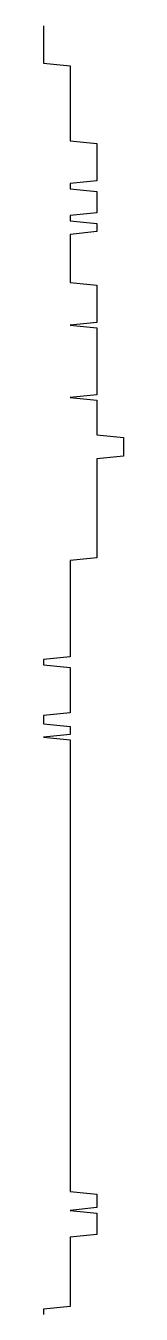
# Model space of a CAD drawing. Header units: millimetres. Extents: x -12.3 to 15.7, y -20.3 to 0.3.
# Drawn here: x -3.6 to -3.3, y -15.439 to -10.62 of the extents above; entities that cross this region are included whole.
import ezdxf

# ---------------------------------------------------------------- set-up
doc = ezdxf.new("R2010")
doc.units = ezdxf.units.MM
doc.layers.add('Helling', color=7, linetype='Continuous')

msp = doc.modelspace()

# ---------------------------------------------------------------- linework, layer by layer
at = {"layer": 'Helling'}
msp.add_lwpolyline([(-3.6, -10.62), (-3.6, -10.63), (-3.6, -10.64), (-3.6, -10.65), (-3.6, -10.66), (-3.6, -10.67), (-3.6, -10.68), (-3.6, -10.69), (-3.6, -10.7), (-3.6, -10.71), (-3.6, -10.72), (-3.6, -10.73), (-3.6, -10.74), (-3.6, -10.75), (-3.6, -10.76), (-3.5, -10.77), (-3.5, -10.78), (-3.5, -10.79), (-3.5, -10.8), (-3.5, -10.81), (-3.5, -10.82), (-3.5, -10.83), (-3.5, -10.84), (-3.5, -10.85), (-3.5, -10.86), (-3.5, -10.87), (-3.5, -10.88), (-3.5, -10.89), (-3.5, -10.9), (-3.5, -10.91), (-3.5, -10.92), (-3.5, -10.93), (-3.5, -10.94), (-3.5, -10.95), (-3.5, -10.96), (-3.5, -10.97), (-3.5, -10.98), (-3.5, -10.99), (-3.5, -11), (-3.5, -11.01), (-3.5, -11.02), (-3.5, -11.03), (-3.5, -11.04), (-3.5, -11.05), (-3.4, -11.06), (-3.4, -11.07), (-3.4, -11.08), (-3.4, -11.09), (-3.4, -11.1), (-3.4, -11.11), (-3.4, -11.12), (-3.4, -11.13), (-3.4, -11.14), (-3.4, -11.15), (-3.4, -11.16), (-3.4, -11.17), (-3.4, -11.18), (-3.4, -11.19), (-3.4, -11.2), (-3.5, -11.21), (-3.5, -11.22), (-3.5, -11.23), (-3.4, -11.24), (-3.4, -11.25), (-3.4, -11.26), (-3.4, -11.27), (-3.4, -11.28), (-3.4, -11.29), (-3.4, -11.3), (-3.4, -11.31), (-3.4, -11.32), (-3.5, -11.33), (-3.5, -11.34), (-3.5, -11.35), (-3.4, -11.36), (-3.4, -11.37), (-3.4, -11.38), (-3.4, -11.39), (-3.5, -11.4), (-3.5, -11.41), (-3.5, -11.42), (-3.5, -11.43), (-3.5, -11.44), (-3.5, -11.45), (-3.5, -11.46), (-3.5, -11.47), (-3.5, -11.48), (-3.5, -11.49), (-3.5, -11.5), (-3.5, -11.51), (-3.5, -11.52), (-3.5, -11.53), (-3.5, -11.54), (-3.5, -11.55), (-3.5, -11.56), (-3.5, -11.57), (-3.5, -11.58), (-3.4, -11.59), (-3.4, -11.6), (-3.4, -11.61), (-3.4, -11.62), (-3.4, -11.63), (-3.4, -11.64), (-3.4, -11.65), (-3.4, -11.66), (-3.4, -11.67), (-3.4, -11.68), (-3.4, -11.69), (-3.4, -11.7), (-3.4, -11.71), (-3.4, -11.72), (-3.4, -11.73), (-3.5, -11.74), (-3.4, -11.75), (-3.4, -11.76), (-3.4, -11.77), (-3.4, -11.78), (-3.4, -11.79), (-3.4, -11.8), (-3.4, -11.81), (-3.4, -11.82), (-3.4, -11.83), (-3.4, -11.84), (-3.4, -11.85), (-3.4, -11.86), (-3.4, -11.87), (-3.4, -11.88), (-3.4, -11.89), (-3.4, -11.9), (-3.4, -11.91), (-3.4, -11.92), (-3.4, -11.93), (-3.4, -11.94), (-3.4, -11.95), (-3.4, -11.96), (-3.4, -11.97), (-3.4, -11.98), (-3.4, -11.99), (-3.4, -12), (-3.5, -12.01), (-3.4, -12.02), (-3.4, -12.03), (-3.4, -12.04), (-3.4, -12.05), (-3.4, -12.06), (-3.4, -12.07), (-3.4, -12.08), (-3.4, -12.09), (-3.4, -12.1), (-3.4, -12.11), (-3.4, -12.12), (-3.4, -12.13), (-3.4, -12.14), (-3.4, -12.15), (-3.3, -12.16), (-3.3, -12.17), (-3.3, -12.18), (-3.3, -12.19), (-3.3, -12.2), (-3.3, -12.21), (-3.3, -12.22), (-3.3, -12.23), (-3.4, -12.24), (-3.4, -12.25), (-3.4, -12.26), (-3.4, -12.27), (-3.4, -12.28), (-3.4, -12.29), (-3.4, -12.3), (-3.4, -12.31), (-3.4, -12.32), (-3.4, -12.33), (-3.4, -12.34), (-3.4, -12.35), (-3.4, -12.36), (-3.4, -12.37), (-3.4, -12.38), (-3.4, -12.39), (-3.4, -12.4), (-3.4, -12.41), (-3.4, -12.42), (-3.4, -12.43), (-3.4, -12.44), (-3.4, -12.45), (-3.4, -12.46), (-3.4, -12.47), (-3.4, -12.48), (-3.4, -12.49), (-3.4, -12.5), (-3.4, -12.51), (-3.4, -12.52), (-3.4, -12.53), (-3.4, -12.54), (-3.4, -12.55), (-3.4, -12.56), (-3.4, -12.57), (-3.4, -12.58), (-3.4, -12.59), (-3.4, -12.6), (-3.4, -12.61), (-3.5, -12.62), (-3.5, -12.63), (-3.5, -12.64), (-3.5, -12.65), (-3.5, -12.66), (-3.5, -12.67), (-3.5, -12.68), (-3.5, -12.69), (-3.5, -12.7), (-3.5, -12.71), (-3.5, -12.72), (-3.5, -12.73), (-3.5, -12.74), (-3.5, -12.75), (-3.5, -12.76), (-3.5, -12.77), (-3.5, -12.78), (-3.5, -12.79), (-3.5, -12.8), (-3.5, -12.81), (-3.5, -12.82), (-3.5, -12.83), (-3.5, -12.84), (-3.5, -12.85), (-3.5, -12.86), (-3.5, -12.87), (-3.5, -12.88), (-3.5, -12.89), (-3.5, -12.9), (-3.5, -12.91), (-3.5, -12.92), (-3.5, -12.93), (-3.5, -12.94), (-3.5, -12.95), (-3.5, -12.96), (-3.5, -12.97), (-3.5, -12.98), (-3.6, -12.99), (-3.6, -13), (-3.6, -13.01), (-3.5, -13.02), (-3.5, -13.03), (-3.5, -13.04), (-3.5, -13.05), (-3.5, -13.06), (-3.5, -13.07), (-3.5, -13.08), (-3.5, -13.09), (-3.5, -13.1), (-3.5, -13.11), (-3.5, -13.12), (-3.5, -13.13), (-3.5, -13.14), (-3.5, -13.15), (-3.5, -13.16), (-3.5, -13.17), (-3.5, -13.18), (-3.5, -13.19), (-3.6, -13.2), (-3.6, -13.21), (-3.6, -13.22), (-3.6, -13.23), (-3.5, -13.24), (-3.5, -13.25), (-3.5, -13.26), (-3.5, -13.27), (-3.6, -13.28), (-3.5, -13.29), (-3.5, -13.3), (-3.5, -13.31), (-3.5, -13.32), (-3.5, -13.33), (-3.5, -13.34), (-3.5, -13.35), (-3.5, -13.36), (-3.5, -13.37), (-3.5, -13.38), (-3.5, -13.39), (-3.5, -13.4), (-3.5, -13.41), (-3.5, -13.42), (-3.5, -13.43), (-3.5, -13.44), (-3.5, -13.45), (-3.5, -13.46), (-3.5, -13.47), (-3.5, -13.48), (-3.5, -13.49), (-3.5, -13.5), (-3.5, -13.51), (-3.5, -13.52), (-3.5, -13.53), (-3.5, -13.54), (-3.5, -13.55), (-3.5, -13.56), (-3.5, -13.57), (-3.5, -13.58), (-3.5, -13.59), (-3.5, -13.6), (-3.5, -13.61), (-3.5, -13.62), (-3.5, -13.63), (-3.5, -13.64), (-3.5, -13.65), (-3.5, -13.66), (-3.5, -13.67), (-3.5, -13.68), (-3.5, -13.69), (-3.5, -13.7), (-3.5, -13.71), (-3.5, -13.72), (-3.5, -13.73), (-3.5, -13.74), (-3.5, -13.75), (-3.5, -13.76), (-3.5, -13.77), (-3.5, -13.78), (-3.5, -13.79), (-3.5, -13.8), (-3.5, -13.81), (-3.5, -13.82), (-3.5, -13.83), (-3.5, -13.84), (-3.5, -13.85), (-3.5, -13.86), (-3.5, -13.87), (-3.5, -13.88), (-3.5, -13.89), (-3.5, -13.9), (-3.5, -13.91), (-3.5, -13.92), (-3.5, -13.93), (-3.5, -13.94), (-3.5, -13.95), (-3.5, -13.96), (-3.5, -13.97), (-3.5, -13.98), (-3.5, -13.99), (-3.5, -14), (-3.5, -14.01), (-3.5, -14.02), (-3.5, -14.03), (-3.5, -14.04), (-3.5, -14.05), (-3.5, -14.06), (-3.5, -14.07), (-3.5, -14.08), (-3.5, -14.09), (-3.5, -14.1), (-3.5, -14.11), (-3.5, -14.12), (-3.5, -14.13), (-3.5, -14.14), (-3.5, -14.15), (-3.5, -14.16), (-3.5, -14.17), (-3.5, -14.18), (-3.5, -14.19), (-3.5, -14.2), (-3.5, -14.21), (-3.5, -14.22), (-3.5, -14.23), (-3.5, -14.24), (-3.5, -14.25), (-3.5, -14.26), (-3.5, -14.27), (-3.5, -14.28), (-3.5, -14.29), (-3.5, -14.3), (-3.5, -14.31), (-3.5, -14.32), (-3.5, -14.33), (-3.5, -14.34), (-3.5, -14.35), (-3.5, -14.36), (-3.5, -14.37), (-3.5, -14.38), (-3.5, -14.39), (-3.5, -14.4), (-3.5, -14.41), (-3.5, -14.42), (-3.5, -14.43), (-3.5, -14.44), (-3.5, -14.45), (-3.5, -14.46), (-3.5, -14.47), (-3.5, -14.48), (-3.5, -14.49), (-3.5, -14.5), (-3.5, -14.51), (-3.5, -14.52), (-3.5, -14.53), (-3.5, -14.54), (-3.5, -14.55), (-3.5, -14.56), (-3.5, -14.57), (-3.5, -14.58), (-3.5, -14.59), (-3.5, -14.6), (-3.5, -14.61), (-3.5, -14.62), (-3.5, -14.63), (-3.5, -14.64), (-3.5, -14.65), (-3.5, -14.66), (-3.5, -14.67), (-3.5, -14.68), (-3.5, -14.69), (-3.5, -14.7), (-3.5, -14.71), (-3.5, -14.72), (-3.5, -14.73), (-3.5, -14.74), (-3.5, -14.75), (-3.5, -14.76), (-3.5, -14.77), (-3.5, -14.78), (-3.5, -14.79), (-3.5, -14.8), (-3.5, -14.81), (-3.5, -14.82), (-3.5, -14.83), (-3.5, -14.84), (-3.5, -14.85), (-3.5, -14.86), (-3.5, -14.87), (-3.5, -14.88), (-3.5, -14.89), (-3.5, -14.9), (-3.5, -14.91), (-3.5, -14.92), (-3.5, -14.93), (-3.5, -14.94), (-3.5, -14.95), (-3.5, -14.96), (-3.5, -14.97), (-3.5, -14.98), (-3.4, -14.99), (-3.4, -15), (-3.4, -15.01), (-3.4, -15.02), (-3.4, -15.03), (-3.4, -15.04), (-3.5, -15.05), (-3.4, -15.06), (-3.4, -15.07), (-3.4, -15.08), (-3.4, -15.09), (-3.4, -15.1), (-3.4, -15.11), (-3.4, -15.12), (-3.4, -15.13), (-3.4, -15.14), (-3.5, -15.15), (-3.5, -15.16), (-3.5, -15.17), (-3.5, -15.18), (-3.5, -15.19), (-3.5, -15.2), (-3.5, -15.21), (-3.5, -15.22), (-3.5, -15.23), (-3.5, -15.24), (-3.5, -15.25), (-3.5, -15.26), (-3.5, -15.27), (-3.5, -15.28), (-3.5, -15.29), (-3.5, -15.3), (-3.5, -15.31), (-3.5, -15.32), (-3.5, -15.33), (-3.5, -15.34), (-3.5, -15.35), (-3.5, -15.36), (-3.5, -15.37), (-3.5, -15.38), (-3.5, -15.39), (-3.5, -15.4), (-3.5, -15.41), (-3.6, -15.42), (-3.6, -15.43), (-3.6, -15.44)], dxfattribs=at)

doc.saveas('drawing.dxf')
